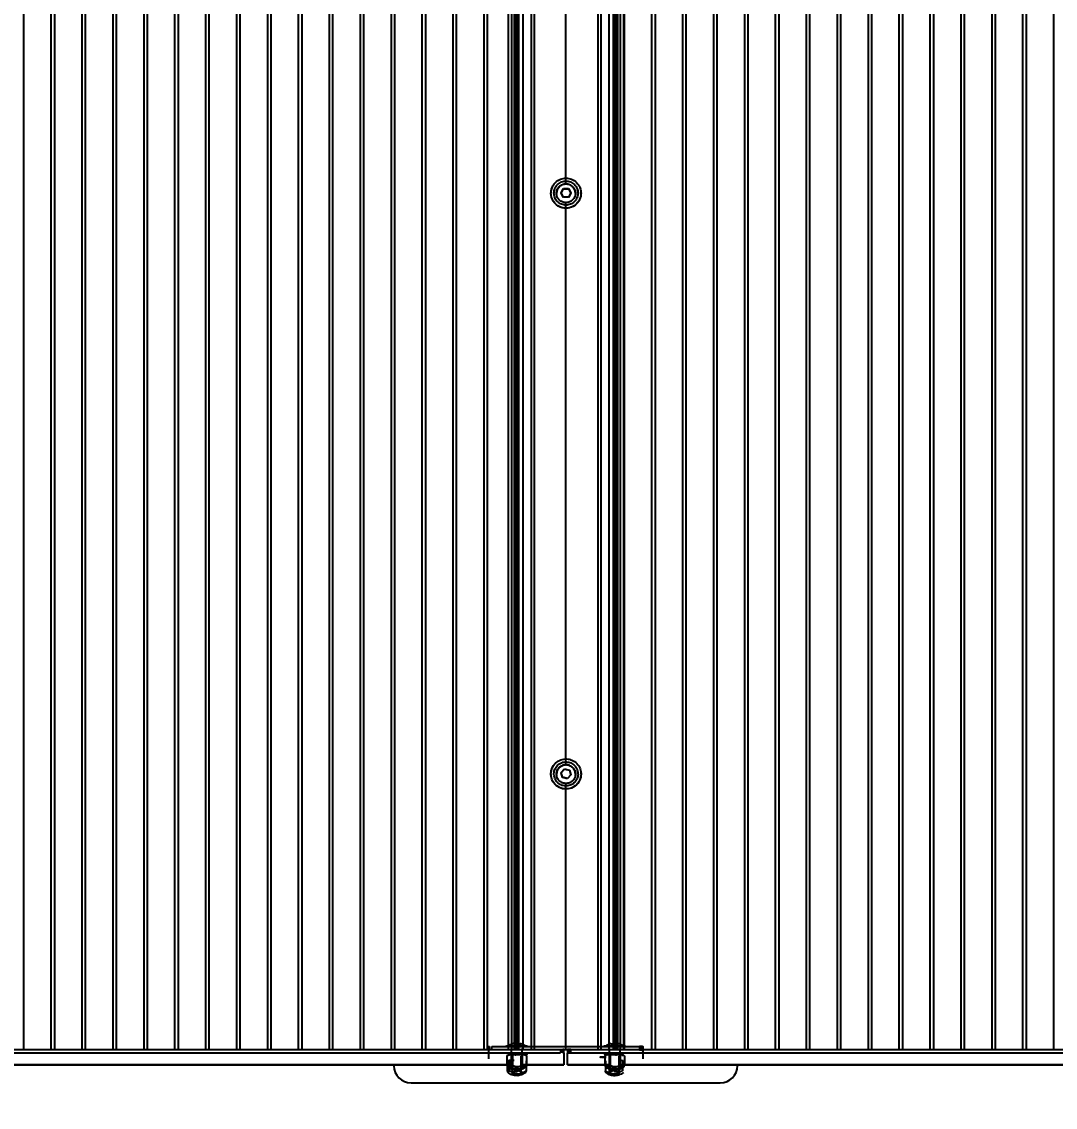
# Model space of a CAD drawing. Header units: millimetres. Extents: x 4625 to 14334, y 16216 to 31562.
# Drawn here: x 10696 to 11297, y 26854 to 27486 of the extents above; entities that cross this region are included whole.
import ezdxf

# ---------------------------------------------------------------- set-up
doc = ezdxf.new("R2010")
doc.units = ezdxf.units.MM
doc.header["$LTSCALE"] = 3
doc.layers.add('Default', color=7, linetype='Continuous')
doc.styles.get("Standard").update_dxf_attribs({"font": 'arial.ttf'})
doc.dimstyles.new('MATEUSZ', dxfattribs={"dimtxt": 35, "dimasz": 16, "dimexe": 0.18, "dimexo": 0.0625, "dimgap": 0.09, "dimtad": 0, "dimdec": 0, "dimdsep": 46, "dimtxsty": 'Standard', "dimblk": 'DOT', "dimcen": 0.09, "dimse1": 1, "dimse2": 1, "dimadec": 0, "dimazin": 0, "dimtfac": 1, "dimtdec": 0, "dimtofl": 0, "dimtmove": 0, "dimatfit": 3, "dimfxl": 1, "dimtolj": 1, "dimtzin": 0, "dimlwd": 9, "dimlwe": 9, "dimarcsym": 0})

# ---------------------------------------------------------------- blocks, each defined once
blk = doc.blocks.new('_Dot')
at = {"color": 0, "linetype": 'ByBlock', "lineweight": -2}
blk.add_line((-0.5, 0), (-1, 0), dxfattribs=at)
at = {"color": 0, "linetype": 'ByBlock', "const_width": 0.5}
blk.add_lwpolyline([(-0.25, 0, 1), (0.25, 0, 1)], format="xyb", close=True, dxfattribs=at)
blk = doc.blocks.new('*D31')
at = {"color": 0, "lineweight": 9, "transparency": 16777216}
for p, q in [((5803.89, 26303.39), (9576.19, 26303.39)), ((13713.73, 26303.39), (9941.43, 26303.39))]:
    blk.add_line(p, q, dxfattribs=at)
at = {"layer": 'Defpoints', "color": 0, "transparency": 16777216}
for p in [(5787.89, 28729.99), (13729.73, 28729.99), (13729.73, 26303.39)]:
    blk.add_point(p, dxfattribs=at)
at = {"color": 0, "lineweight": 9, "transparency": 16777216, "xscale": 16, "yscale": 16, "zscale": 16, "rotation": 180}
blk.add_blockref('_Dot', (5787.89, 26303.39), dxfattribs=at)
at = {"color": 0, "lineweight": 9, "transparency": 16777216, "xscale": 16, "yscale": 16, "zscale": 16}
blk.add_blockref('_Dot', (13729.73, 26303.39), dxfattribs=at)
at = {"color": 0, "transparency": 16777216, "insert": (9758.81, 26303.39), "char_height": 123, "attachment_point": 5}
blk.add_mtext('\\A1;7942', dxfattribs=at)

msp = doc.modelspace()

# ---------------------------------------------------------------- linework, layer by layer
at = {"layer": 'Default'}
for p, q in [((10696.64, 28706.81), (10696.64, 26887.25)), ((10712.64, 28706.81), (10712.64, 26887.25)), ((10714.64, 28706.81), (10714.64, 26887.25)), ((10730.64, 28706.81), (10730.64, 26887.25)), ((10732.64, 28706.81), (10732.64, 26887.25)), ((10748.64, 28706.81), (10748.64, 26887.25)), ((10750.64, 28706.81), (10750.64, 26887.25)), ((10766.64, 28706.81), (10766.64, 26887.25)), ((10768.64, 28706.81), (10768.64, 26887.25)), ((10784.64, 28706.81), (10784.64, 26887.25)), ((10786.64, 28706.81), (10786.64, 26887.25)), ((10802.64, 28706.81), (10802.64, 26887.25)), ((10804.64, 28706.81), (10804.64, 26887.25)), ((10820.64, 28706.81), (10820.64, 26887.25)), ((10822.64, 28706.81), (10822.64, 26887.25)), ((10838.64, 28706.81), (10838.64, 26887.25)), ((10840.64, 28706.81), (10840.64, 26887.25)), ((10856.64, 28706.81), (10856.64, 26887.25)), ((10858.64, 28706.81), (10858.64, 26887.25)), ((10874.64, 28706.81), (10874.64, 26887.25)), ((10876.64, 28706.81), (10876.64, 26887.25)), ((10892.64, 28706.81), (10892.64, 26887.25)), ((10894.64, 28706.81), (10894.64, 26887.25)), ((10910.64, 28706.81), (10910.64, 26887.25)), ((10912.64, 28706.81), (10912.64, 26887.25)), ((10928.64, 28706.81), (10928.64, 26887.25)), ((10930.64, 28706.81), (10930.64, 26887.25)), ((10946.64, 28706.81), (10946.64, 26887.25)), ((10948.64, 28706.81), (10948.64, 26887.25)), ((10964.64, 28706.81), (10964.64, 26887.25)), ((10966.64, 28706.81), (10966.64, 26887.25)), ((10978.97, 26887.39), (10978.97, 28706.95)), ((10980.97, 26887.84), (10980.97, 28707.4)), ((10982.47, 28707.83), (10982.47, 26888.27)), ((10982.59, 26887.98), (10982.59, 28707.54)), ((10983.28, 28707.9), (10983.28, 26888.34)), ((10984.22, 28707.74), (10984.22, 26888.19)), ((10984.22, 28707.54), (10984.22, 26887.98)), ((10984.72, 28707.51), (10984.72, 26887.95)), ((10984.97, 26887.98), (10984.97, 28707.54)), ((10987.47, 26888.09), (10987.47, 28707.64)), ((10992.22, 28707.82), (10992.22, 26888.27)), ((10993.97, 28707.82), (10993.97, 26888.26)), ((11030.97, 28707.82), (11030.97, 26888.26)), ((11032.72, 28707.82), (11032.72, 26888.27)), ((11037.47, 28707.64), (11037.47, 26888.09)), ((11039.97, 28707.54), (11039.97, 26887.98)), ((11040.72, 28707.74), (11040.72, 26888.19)), ((11040.72, 28707.54), (11040.72, 26887.98)), ((11041.67, 28707.9), (11041.67, 26888.34)), ((11042.36, 28707.54), (11042.36, 26887.98)), ((11042.47, 28707.83), (11042.47, 26888.27)), ((11043.97, 28707.4), (11043.97, 26887.84)), ((11045.97, 28706.95), (11045.97, 26887.39)), ((11046.31, 28706.81), (11046.31, 26887.25)), ((11062.31, 28706.81), (11062.31, 26887.25)), ((11064.31, 28706.81), (11064.31, 26887.25)), ((11080.31, 28706.81), (11080.31, 26887.25)), ((11082.31, 28706.81), (11082.31, 26887.25)), ((11098.31, 28706.81), (11098.31, 26887.25)), ((11100.31, 28706.81), (11100.31, 26887.25)), ((11116.31, 28706.81), (11116.31, 26887.25)), ((11118.31, 28706.81), (11118.31, 26887.25)), ((11134.31, 28706.81), (11134.31, 26887.25)), ((11136.31, 28706.81), (11136.31, 26887.25)), ((11152.31, 28706.81), (11152.31, 26887.25)), ((11154.31, 28706.81), (11154.31, 26887.25)), ((11170.31, 28706.81), (11170.31, 26887.25)), ((11172.31, 28706.81), (11172.31, 26887.25)), ((11188.31, 28706.81), (11188.31, 26887.25)), ((11190.31, 28706.81), (11190.31, 26887.25)), ((11206.31, 28706.81), (11206.31, 26887.25)), ((11208.31, 28706.81), (11208.31, 26887.25)), ((11224.31, 28706.81), (11224.31, 26887.25)), ((11226.31, 28706.81), (11226.31, 26887.25)), ((11242.31, 28706.81), (11242.31, 26887.25)), ((11244.31, 28706.81), (11244.31, 26887.25)), ((11260.31, 28706.81), (11260.31, 26887.25)), ((11262.31, 28706.81), (11262.31, 26887.25)), ((11278.31, 28706.81), (11278.31, 26887.25)), ((11280.31, 28706.81), (11280.31, 26887.25)), ((11296.31, 28706.81), (11296.31, 26887.25)), ((11012.47, 27391.56), (11012.47, 27718.51)), ((11009.59, 27386.16), (11011.03, 27388.65)), ((11011.03, 27388.65), (11013.92, 27388.65)), ((11013.92, 27388.65), (11015.36, 27386.16)), ((11011.03, 27383.67), (11009.59, 27386.16)), ((11012.47, 27053.64), (11012.47, 27380.59)), ((11015.36, 27386.16), (11013.92, 27383.67)), ((11009.66, 27048.88), (11011.62, 27050.99)), ((11010.51, 27046.13), (11009.66, 27048.88)), ((11013.32, 27045.48), (11010.51, 27046.13)), ((11011.62, 27050.99), (11011.62, 27051.17)), ((11011.62, 27050.99), (11014.44, 27050.35)), ((11014.44, 27050.35), (11015.29, 27047.59)), ((11015.29, 27047.59), (11015.29, 27047.77)), ((11012.47, 26888.54), (11012.47, 27042.66)), ((8508.31, 26887.98), (11009.31, 26887.98)), ((10967.31, 26889.49), (10967.31, 26887.49)), ((10967.89, 26887.59), (10967.89, 26889.59)), ((10969.31, 26889.63), (11055.31, 26889.63)), ((10969.31, 26887.63), (10969.31, 26889.63)), ((10980.81, 26876.61), (10980.81, 26888.58)), ((10986.81, 26888.58), (10986.81, 26876.61)), ((11009.31, 26887.98), (11009.31, 26885.99)), ((11010.72, 26885.95), (11010.72, 26887.94)), ((11011.31, 26885.85), (11011.31, 26887.84)), ((11013.31, 26887.84), (11013.31, 26885.85)), ((11013.89, 26887.94), (11013.89, 26885.95)), ((11015.31, 26885.99), (11015.31, 26887.98)), ((11015.31, 26887.98), (13561.81, 26887.98)), ((11037.81, 26876.61), (11037.81, 26888.58)), ((11039.65, 26889.44), (11039.65, 26891.12)), ((11043.81, 26888.58), (11043.81, 26876.61)), ((11055.31, 26889.63), (11055.31, 26887.63)), ((11056.72, 26887.59), (11056.72, 26889.59)), ((11057.31, 26887.49), (11057.31, 26889.49)), ((8508.31, 26885.99), (11009.31, 26885.99)), ((10967.31, 26887.49), (10967.31, 26882.54)), ((11055.31, 26887.63), (10969.31, 26887.63)), ((10978.05, 26884.34), (10978.05, 26878.44)), ((10979.48, 26881.44), (10979.48, 26875.54)), ((10981.28, 26884.67), (10981.28, 26878.77)), ((10981.35, 26877.41), (10981.35, 26884.05)), ((10986.27, 26884.05), (10986.27, 26877.41)), ((10987.04, 26884.65), (10987.04, 26878.74)), ((10989.57, 26884.28), (10989.57, 26878.38)), ((11011.31, 26885.85), (11011.31, 26878.91)), ((11013.31, 26878.91), (11013.31, 26885.85)), ((11015.31, 26885.99), (13561.81, 26885.99)), ((11035.05, 26884.34), (11035.05, 26878.44)), ((11037.81, 26873.47), (11037.81, 26885.44)), ((11038.28, 26884.67), (11038.28, 26878.77)), ((11038.35, 26877.41), (11038.35, 26884.05)), ((11043.8, 26884.58), (11043.26, 26884.04)), ((11043.27, 26884.05), (11043.27, 26877.41)), ((11044.04, 26884.65), (11044.04, 26878.74)), ((11045.29, 26881.43), (11045.29, 26875.52)), ((11046.57, 26884.28), (11046.57, 26878.38)), ((11057.31, 26882.54), (11057.31, 26887.49)), ((10981.28, 26878.9), (8537.07, 26878.9)), ((8537.33, 26878.91), (10981.04, 26878.91)), ((10978.33, 26881.04), (10978.33, 26875.14)), ((10981.35, 26874.27), (10981.35, 26880.91)), ((10986.27, 26880.91), (10986.27, 26874.27)), ((11011.31, 26878.9), (10987, 26878.9)), ((10987.33, 26878.91), (11011.31, 26878.91)), ((10989.28, 26881.3), (10989.28, 26875.4)), ((11013.31, 26878.91), (11038.03, 26878.91)), ((11038.06, 26878.9), (11013.31, 26878.9)), ((11035.42, 26881.32), (11035.42, 26875.41)), ((11038.35, 26874.27), (11038.35, 26880.91)), ((11043.27, 26880.91), (11043.27, 26874.27)), ((13530.24, 26878.9), (11044.06, 26878.9)), ((11044.33, 26878.91), (13530.21, 26878.91)), ((10922.31, 26868.49), (11102.31, 26868.49))]:
    msp.add_line(p, q, dxfattribs=at)
for points in [[(11012.47, 27377.43, 0), (11011.69, 27377.47, 0), (11010.88, 27377.58, 0), (11010.07, 27377.77, 0), (11009.25, 27378.04, 0), (11008.46, 27378.41, 0), (11007.69, 27378.85, 0), (11006.96, 27379.38, 0), (11006.29, 27379.99, 0), (11005.68, 27380.66, 0), (11005.15, 27381.38, 0), (11004.7, 27382.15, 0), (11004.34, 27382.95, 0), (11004.06, 27383.76, 0), (11003.87, 27384.57, 0), (11003.76, 27385.38, 0), (11003.72, 27386.16, 0), (11003.76, 27386.94, 0), (11003.87, 27387.75, 0), (11004.06, 27388.56, 0), (11004.34, 27389.37, 0), (11004.7, 27390.17, 0), (11005.15, 27390.94, 0), (11005.68, 27391.66, 0), (11006.29, 27392.33, 0), (11006.96, 27392.94, 0), (11007.69, 27393.47, 0), (11008.46, 27393.91, 0), (11009.25, 27394.28, 0), (11010.07, 27394.55, 0), (11010.88, 27394.74, 0), (11011.69, 27394.85, 0), (11012.47, 27394.89, 0), (11013.26, 27394.85, 0), (11014.07, 27394.74, 0), (11014.88, 27394.55, 0), (11015.69, 27394.28, 0), (11016.49, 27393.91, 0), (11017.26, 27393.47, 0), (11017.99, 27392.94, 0), (11018.66, 27392.33, 0), (11019.27, 27391.66, 0), (11019.8, 27390.94, 0), (11020.25, 27390.17, 0), (11020.61, 27389.37, 0), (11020.89, 27388.56, 0), (11021.08, 27387.75, 0), (11021.19, 27386.94, 0), (11021.22, 27386.16, 0), (11021.19, 27385.38, 0), (11021.08, 27384.57, 0), (11020.89, 27383.76, 0), (11020.61, 27382.95, 0), (11020.25, 27382.15, 0), (11019.8, 27381.38, 0), (11019.27, 27380.66, 0), (11018.66, 27379.99, 0), (11017.99, 27379.38, 0), (11017.26, 27378.85, 0), (11016.49, 27378.41, 0), (11015.69, 27378.04, 0), (11014.88, 27377.77, 0), (11014.07, 27377.58, 0), (11013.26, 27377.47, 0)], [(11012.47, 27379.18, 0), (11011.84, 27379.21, 0), (11011.2, 27379.29, 0), (11010.55, 27379.45, 0), (11009.9, 27379.67, 0), (11009.26, 27379.96, 0), (11008.64, 27380.32, 0), (11008.06, 27380.74, 0), (11007.52, 27381.22, 0), (11007.04, 27381.76, 0), (11006.61, 27382.34, 0), (11006.26, 27382.95, 0), (11005.97, 27383.59, 0), (11005.74, 27384.24, 0), (11005.59, 27384.89, 0), (11005.5, 27385.53, 0), (11005.47, 27386.16, 0), (11005.5, 27386.79, 0), (11005.59, 27387.43, 0), (11005.74, 27388.08, 0), (11005.97, 27388.73, 0), (11006.26, 27389.37, 0), (11006.61, 27389.98, 0), (11007.04, 27390.56, 0), (11007.52, 27391.1, 0), (11008.06, 27391.58, 0), (11008.64, 27392, 0), (11009.26, 27392.36, 0), (11009.9, 27392.65, 0), (11010.55, 27392.87, 0), (11011.2, 27393.03, 0), (11011.84, 27393.11, 0), (11012.47, 27393.14, 0), (11013.1, 27393.11, 0), (11013.75, 27393.03, 0), (11014.4, 27392.87, 0), (11015.05, 27392.65, 0), (11015.69, 27392.36, 0), (11016.3, 27392, 0), (11016.89, 27391.58, 0), (11017.42, 27391.1, 0), (11017.91, 27390.56, 0), (11018.33, 27389.98, 0), (11018.69, 27389.37, 0), (11018.98, 27388.73, 0), (11019.2, 27388.08, 0), (11019.36, 27387.43, 0), (11019.45, 27386.79, 0), (11019.47, 27386.16, 0), (11019.45, 27385.53, 0), (11019.36, 27384.89, 0), (11019.2, 27384.24, 0), (11018.98, 27383.59, 0), (11018.69, 27382.95, 0), (11018.33, 27382.34, 0), (11017.91, 27381.76, 0), (11017.42, 27381.22, 0), (11016.89, 27380.74, 0), (11016.3, 27380.32, 0), (11015.69, 27379.96, 0), (11015.05, 27379.67, 0), (11014.4, 27379.45, 0), (11013.75, 27379.29, 0), (11013.1, 27379.21, 0)], [(11014.43, 27056.74, 0), (11015.18, 27056.53, 0), (11015.95, 27056.25, 0), (11016.7, 27055.88, 0), (11017.43, 27055.43, 0), (11018.13, 27054.9, 0), (11018.77, 27054.29, 0), (11019.37, 27053.61, 0), (11019.89, 27052.88, 0), (11020.33, 27052.09, 0), (11020.68, 27051.26, 0), (11020.95, 27050.41, 0), (11021.12, 27049.56, 0), (11021.21, 27048.7, 0), (11021.22, 27047.87, 0), (11021.14, 27047.06, 0), (11021, 27046.29, 0), (11020.79, 27045.53, 0), (11020.51, 27044.77, 0), (11020.14, 27044.02, 0), (11019.69, 27043.29, 0), (11019.15, 27042.6, 0), (11018.55, 27041.95, 0), (11017.87, 27041.36, 0), (11017.13, 27040.84, 0), (11016.33, 27040.4, 0), (11015.51, 27040.05, 0), (11014.66, 27039.78, 0), (11013.8, 27039.61, 0), (11012.94, 27039.52, 0), (11012.11, 27039.51, 0), (11011.3, 27039.59, 0), (11010.52, 27039.73, 0), (11009.76, 27039.94, 0), (11009, 27040.22, 0), (11008.25, 27040.59, 0), (11007.52, 27041.04, 0), (11006.82, 27041.57, 0), (11006.17, 27042.18, 0), (11005.58, 27042.86, 0), (11005.06, 27043.6, 0), (11004.62, 27044.38, 0), (11004.27, 27045.21, 0), (11004, 27046.06, 0), (11003.82, 27046.91, 0), (11003.74, 27047.77, 0), (11003.73, 27048.6, 0), (11003.8, 27049.41, 0), (11003.94, 27050.18, 0), (11004.15, 27050.94, 0), (11004.44, 27051.7, 0), (11004.81, 27052.45, 0), (11005.26, 27053.18, 0), (11005.79, 27053.87, 0), (11006.4, 27054.52, 0), (11007.08, 27055.11, 0), (11007.82, 27055.63, 0), (11008.61, 27056.07, 0), (11009.44, 27056.42, 0), (11010.29, 27056.69, 0), (11011.15, 27056.86, 0), (11012, 27056.95, 0), (11012.84, 27056.96, 0), (11013.65, 27056.88, 0)], [(11014.04, 27055.04, 0), (11014.64, 27054.87, 0), (11015.25, 27054.65, 0), (11015.85, 27054.35, 0), (11016.44, 27053.99, 0), (11016.99, 27053.57, 0), (11017.51, 27053.08, 0), (11017.99, 27052.54, 0), (11018.4, 27051.95, 0), (11018.76, 27051.32, 0), (11019.04, 27050.66, 0), (11019.25, 27049.98, 0), (11019.39, 27049.29, 0), (11019.46, 27048.61, 0), (11019.47, 27047.94, 0), (11019.41, 27047.3, 0), (11019.3, 27046.68, 0), (11019.13, 27046.07, 0), (11018.9, 27045.47, 0), (11018.6, 27044.86, 0), (11018.24, 27044.28, 0), (11017.82, 27043.73, 0), (11017.33, 27043.21, 0), (11016.79, 27042.74, 0), (11016.19, 27042.32, 0), (11015.56, 27041.97, 0), (11014.9, 27041.69, 0), (11014.22, 27041.47, 0), (11013.53, 27041.33, 0), (11012.85, 27041.26, 0), (11012.18, 27041.26, 0), (11011.53, 27041.32, 0), (11010.91, 27041.43, 0), (11010.31, 27041.6, 0), (11009.7, 27041.83, 0), (11009.1, 27042.12, 0), (11008.51, 27042.48, 0), (11007.95, 27042.9, 0), (11007.43, 27043.39, 0), (11006.96, 27043.93, 0), (11006.54, 27044.52, 0), (11006.19, 27045.15, 0), (11005.91, 27045.81, 0), (11005.7, 27046.49, 0), (11005.55, 27047.18, 0), (11005.48, 27047.86, 0), (11005.48, 27048.53, 0), (11005.54, 27049.17, 0), (11005.65, 27049.79, 0), (11005.82, 27050.4, 0), (11006.05, 27051.01, 0), (11006.34, 27051.61, 0), (11006.7, 27052.19, 0), (11007.13, 27052.75, 0), (11007.62, 27053.26, 0), (11008.16, 27053.73, 0), (11008.75, 27054.15, 0), (11009.39, 27054.5, 0), (11010.05, 27054.78, 0), (11010.73, 27055, 0), (11011.41, 27055.14, 0), (11012.1, 27055.21, 0), (11012.77, 27055.21, 0), (11013.42, 27055.15, 0)], [(10983.81, 26876.82, 0), (10981.69, 26876.76, 0), (10981.02, 26876.69, 0), (10980.92, 26876.67, 0), (10980.86, 26876.65, 0), (10980.84, 26876.64, 0), (10980.83, 26876.64, 0), (10980.82, 26876.63, 0), (10980.81, 26876.63, 0), (10980.81, 26876.62, 0), (10980.81, 26876.62, 0), (10980.81, 26876.62, 0), (10980.81, 26876.62, 0), (10980.81, 26876.61, 0), (10980.81, 26876.61, 0), (10980.81, 26876.61, 0), (10980.81, 26876.61, 0), (10980.81, 26876.61, 0), (10980.81, 26876.6, 0), (10980.81, 26876.6, 0), (10980.81, 26876.6, 0), (10980.82, 26876.59, 0), (10980.83, 26876.59, 0), (10980.85, 26876.58, 0), (10980.87, 26876.57, 0), (10980.94, 26876.55, 0), (10981.18, 26876.51, 0), (10983.05, 26876.41, 0), (10985.25, 26876.43, 0), (10986.18, 26876.48, 0), (10986.71, 26876.56, 0), (10986.77, 26876.58, 0), (10986.79, 26876.59, 0), (10986.8, 26876.59, 0), (10986.8, 26876.6, 0), (10986.8, 26876.6, 0), (10986.8, 26876.6, 0), (10986.81, 26876.61, 0), (10986.81, 26876.61, 0), (10986.81, 26876.61, 0), (10986.81, 26876.61, 0), (10986.81, 26876.61, 0), (10986.81, 26876.62, 0), (10986.81, 26876.62, 0), (10986.8, 26876.62, 0), (10986.8, 26876.62, 0), (10986.8, 26876.63, 0), (10986.8, 26876.63, 0), (10986.79, 26876.64, 0), (10986.77, 26876.65, 0), (10986.74, 26876.66, 0), (10986.67, 26876.67, 0), (10986.44, 26876.71, 0)], [(11040.81, 26876.82, 0), (11038.69, 26876.76, 0), (11038.02, 26876.69, 0), (11037.92, 26876.67, 0), (11037.86, 26876.65, 0), (11037.84, 26876.64, 0), (11037.83, 26876.64, 0), (11037.82, 26876.63, 0), (11037.81, 26876.63, 0), (11037.81, 26876.62, 0), (11037.81, 26876.62, 0), (11037.81, 26876.62, 0), (11037.81, 26876.62, 0), (11037.81, 26876.61, 0), (11037.81, 26876.61, 0), (11037.81, 26876.61, 0), (11037.81, 26876.61, 0), (11037.81, 26876.61, 0), (11037.81, 26876.6, 0), (11037.81, 26876.6, 0), (11037.81, 26876.6, 0), (11037.82, 26876.59, 0), (11037.83, 26876.59, 0), (11037.85, 26876.58, 0), (11037.87, 26876.57, 0), (11037.94, 26876.55, 0), (11038.18, 26876.51, 0), (11040.05, 26876.41, 0), (11042.25, 26876.43, 0), (11043.18, 26876.48, 0), (11043.71, 26876.56, 0), (11043.77, 26876.58, 0), (11043.79, 26876.59, 0), (11043.8, 26876.59, 0), (11043.8, 26876.6, 0), (11043.8, 26876.6, 0), (11043.8, 26876.6, 0), (11043.81, 26876.61, 0), (11043.81, 26876.61, 0), (11043.81, 26876.61, 0), (11043.81, 26876.61, 0), (11043.81, 26876.61, 0), (11043.81, 26876.62, 0), (11043.81, 26876.62, 0), (11043.8, 26876.62, 0), (11043.8, 26876.62, 0), (11043.8, 26876.63, 0), (11043.8, 26876.63, 0), (11043.79, 26876.64, 0), (11043.77, 26876.65, 0), (11043.74, 26876.66, 0), (11043.67, 26876.67, 0), (11043.44, 26876.71, 0)], [(10983.81, 26873.68, 0), (10981.69, 26873.62, 0), (10981.02, 26873.55, 0), (10980.92, 26873.53, 0), (10980.86, 26873.51, 0), (10980.84, 26873.5, 0), (10980.83, 26873.5, 0), (10980.82, 26873.49, 0), (10980.81, 26873.49, 0), (10980.81, 26873.48, 0), (10980.81, 26873.48, 0), (10980.81, 26873.48, 0), (10980.81, 26873.48, 0), (10980.81, 26873.48, 0), (10980.81, 26873.47, 0), (10980.81, 26873.47, 0), (10980.81, 26873.47, 0), (10980.81, 26873.47, 0), (10980.81, 26873.46, 0), (10980.81, 26873.46, 0), (10980.81, 26873.46, 0), (10980.82, 26873.45, 0), (10980.83, 26873.45, 0), (10980.85, 26873.44, 0), (10980.87, 26873.43, 0), (10980.94, 26873.41, 0), (10981.18, 26873.37, 0), (10983.05, 26873.27, 0), (10985.25, 26873.29, 0), (10986.18, 26873.35, 0), (10986.71, 26873.42, 0), (10986.77, 26873.44, 0), (10986.79, 26873.45, 0), (10986.8, 26873.45, 0), (10986.8, 26873.46, 0), (10986.8, 26873.46, 0), (10986.8, 26873.46, 0), (10986.81, 26873.47, 0), (10986.81, 26873.47, 0), (10986.81, 26873.47, 0), (10986.81, 26873.47, 0), (10986.81, 26873.48, 0), (10986.81, 26873.48, 0), (10986.81, 26873.48, 0), (10986.8, 26873.48, 0), (10986.8, 26873.48, 0), (10986.8, 26873.49, 0), (10986.8, 26873.49, 0), (10986.79, 26873.5, 0), (10986.77, 26873.51, 0), (10986.74, 26873.52, 0), (10986.67, 26873.54, 0), (10986.44, 26873.57, 0)], [(11040.81, 26873.68, 0), (11038.69, 26873.62, 0), (11038.02, 26873.55, 0), (11037.92, 26873.53, 0), (11037.86, 26873.51, 0), (11037.84, 26873.5, 0), (11037.83, 26873.5, 0), (11037.82, 26873.49, 0), (11037.81, 26873.49, 0), (11037.81, 26873.48, 0), (11037.81, 26873.48, 0), (11037.81, 26873.48, 0), (11037.81, 26873.48, 0), (11037.81, 26873.48, 0), (11037.81, 26873.47, 0), (11037.81, 26873.47, 0), (11037.81, 26873.47, 0), (11037.81, 26873.47, 0), (11037.81, 26873.46, 0), (11037.81, 26873.46, 0), (11037.81, 26873.46, 0), (11037.82, 26873.45, 0), (11037.83, 26873.45, 0), (11037.85, 26873.44, 0), (11037.87, 26873.43, 0), (11037.94, 26873.41, 0), (11038.18, 26873.37, 0), (11040.05, 26873.27, 0), (11042.25, 26873.29, 0), (11043.18, 26873.35, 0), (11043.71, 26873.42, 0), (11043.77, 26873.44, 0), (11043.79, 26873.45, 0), (11043.8, 26873.45, 0), (11043.8, 26873.46, 0), (11043.8, 26873.46, 0), (11043.8, 26873.46, 0), (11043.81, 26873.47, 0), (11043.81, 26873.47, 0), (11043.81, 26873.47, 0), (11043.81, 26873.47, 0), (11043.81, 26873.48, 0), (11043.81, 26873.48, 0), (11043.81, 26873.48, 0), (11043.8, 26873.48, 0), (11043.8, 26873.48, 0), (11043.8, 26873.49, 0), (11043.8, 26873.49, 0), (11043.79, 26873.5, 0), (11043.77, 26873.51, 0), (11043.74, 26873.52, 0), (11043.67, 26873.54, 0), (11043.44, 26873.57, 0)]]:
    msp.add_polyline3d(points, close=True, dxfattribs=at)
for points in [[(11012.47, 27377.35, 0), (11011.34, 27377.42, 0), (11010.18, 27377.65, 0), (11009.02, 27378.06, 0), (11007.9, 27378.64, 0), (11006.86, 27379.38, 0), (11005.93, 27380.28, 0), (11005.15, 27381.3, 0), (11004.53, 27382.41, 0), (11004.09, 27383.56, 0), (11003.83, 27384.72, 0), (11003.73, 27385.86, 0), (11003.77, 27386.98, 0), (11003.97, 27388.13, 0), (11004.34, 27389.3, 0), (11004.89, 27390.42, 0), (11005.61, 27391.48, 0)], [(11006.97, 27386.07, 0), (11007, 27386.59, 0), (11007.08, 27387.12, 0), (11007.21, 27387.65, 0), (11007.39, 27388.17, 0), (11007.63, 27388.67, 0), (11007.91, 27389.13, 0), (11008.23, 27389.56, 0), (11008.58, 27389.95, 0), (11008.97, 27390.31, 0), (11009.41, 27390.63, 0), (11009.87, 27390.91, 0), (11010.37, 27391.14, 0), (11010.89, 27391.33, 0), (11011.42, 27391.46, 0), (11011.95, 27391.54, 0), (11012.47, 27391.56, 0)], [(11017.97, 27385.93, 0), (11017.95, 27386.45, 0), (11017.87, 27386.98, 0), (11017.74, 27387.51, 0), (11017.56, 27388.03, 0), (11017.32, 27388.53, 0), (11017.04, 27388.99, 0), (11016.72, 27389.42, 0), (11016.36, 27389.81, 0), (11015.97, 27390.17, 0), (11015.54, 27390.49, 0), (11015.07, 27390.77, 0), (11014.58, 27391, 0), (11014.06, 27391.19, 0), (11013.53, 27391.32, 0), (11013, 27391.4, 0), (11012.47, 27391.42, 0), (11011.95, 27391.4, 0), (11011.42, 27391.32, 0), (11010.89, 27391.19, 0), (11010.37, 27391, 0), (11009.87, 27390.77, 0), (11009.41, 27390.49, 0), (11008.97, 27390.17, 0), (11008.58, 27389.81, 0), (11008.23, 27389.42, 0), (11007.91, 27388.99, 0), (11007.63, 27388.53, 0), (11007.39, 27388.03, 0), (11007.21, 27387.51, 0), (11007.08, 27386.98, 0), (11007, 27386.45, 0), (11006.97, 27385.93, 0)], [(11009.59, 27386.34, 0), (11011.03, 27388.83, 0)], [(11011.03, 27388.83, 0), (11013.92, 27388.83, 0)], [(11012.47, 27391.56, 0), (11013, 27391.54, 0), (11013.53, 27391.46, 0), (11014.06, 27391.33, 0), (11014.58, 27391.14, 0), (11015.07, 27390.91, 0), (11015.54, 27390.63, 0), (11015.97, 27390.31, 0), (11016.36, 27389.95, 0), (11016.72, 27389.56, 0), (11017.04, 27389.13, 0), (11017.32, 27388.67, 0), (11017.56, 27388.17, 0), (11017.74, 27387.65, 0), (11017.87, 27387.12, 0), (11017.95, 27386.59, 0), (11017.97, 27386.07, 0)], [(11020.49, 27389.58, 0), (11020.87, 27388.55, 0), (11021.1, 27387.51, 0), (11021.21, 27386.5, 0), (11021.21, 27385.5, 0), (11021.08, 27384.48, 0), (11020.82, 27383.45, 0), (11020.42, 27382.42, 0), (11019.88, 27381.43, 0), (11019.21, 27380.51, 0), (11018.42, 27379.67, 0), (11017.53, 27378.95, 0), (11016.56, 27378.36, 0), (11015.55, 27377.9, 0), (11014.51, 27377.59, 0), (11013.48, 27377.41, 0), (11012.47, 27377.35, 0)], [(11013.92, 27388.83, 0), (11015.36, 27386.34, 0)], [(11012.47, 27380.59, 0), (11011.95, 27380.62, 0), (11011.42, 27380.69, 0), (11010.89, 27380.82, 0), (11010.37, 27381.01, 0), (11009.87, 27381.24, 0), (11009.41, 27381.52, 0), (11008.97, 27381.84, 0), (11008.58, 27382.19, 0), (11008.23, 27382.58, 0), (11007.91, 27383.01, 0), (11007.63, 27383.48, 0), (11007.39, 27383.97, 0), (11007.21, 27384.49, 0), (11007.08, 27385.01, 0), (11007, 27385.55, 0), (11006.97, 27386.07, 0)], [(11011.03, 27383.84, 0), (11009.59, 27386.34, 0)], [(11013.92, 27383.84, 0), (11011.03, 27383.84, 0)], [(11017.97, 27386.07, 0), (11017.95, 27385.55, 0), (11017.87, 27385.01, 0), (11017.74, 27384.49, 0), (11017.56, 27383.97, 0), (11017.32, 27383.48, 0), (11017.04, 27383.01, 0), (11016.72, 27382.58, 0), (11016.36, 27382.19, 0), (11015.97, 27381.84, 0), (11015.54, 27381.52, 0), (11015.07, 27381.24, 0), (11014.58, 27381.01, 0), (11014.06, 27380.82, 0), (11013.53, 27380.69, 0), (11013, 27380.62, 0), (11012.47, 27380.59, 0)], [(11015.36, 27386.34, 0), (11013.92, 27383.84, 0)], [(11021.12, 27049.49, 0), (11021.22, 27048.43, 0), (11021.19, 27047.39, 0), (11021.05, 27046.41, 0), (11020.8, 27045.46, 0), (11020.43, 27044.51, 0), (11019.93, 27043.58, 0), (11019.3, 27042.69, 0), (11018.55, 27041.87, 0), (11017.69, 27041.14, 0), (11016.74, 27040.53, 0), (11015.72, 27040.05, 0), (11014.66, 27039.7, 0), (11013.59, 27039.49, 0), (11012.52, 27039.42, 0), (11011.5, 27039.48, 0), (11010.52, 27039.64, 0), (11009.57, 27039.92, 0), (11008.62, 27040.31, 0), (11007.7, 27040.84, 0), (11006.82, 27041.49, 0), (11006.02, 27042.26, 0), (11005.31, 27043.14, 0), (11004.72, 27044.11, 0), (11004.26, 27045.13, 0), (11003.95, 27046.2, 0), (11003.77, 27047.27, 0), (11003.73, 27048.32, 0), (11003.81, 27049.34, 0), (11003.99, 27050.3, 0), (11004.29, 27051.25, 0), (11004.72, 27052.19, 0), (11005.27, 27053.11, 0)], [(11006.97, 27048.14, 0), (11007, 27048.67, 0), (11007.08, 27049.2, 0), (11007.21, 27049.73, 0), (11007.39, 27050.25, 0), (11007.63, 27050.74, 0), (11007.91, 27051.21, 0), (11008.23, 27051.64, 0), (11008.58, 27052.03, 0), (11008.97, 27052.38, 0), (11009.41, 27052.7, 0), (11009.87, 27052.98, 0), (11010.37, 27053.22, 0), (11010.89, 27053.4, 0), (11011.42, 27053.53, 0), (11011.95, 27053.61, 0), (11012.47, 27053.64, 0)], [(11017.97, 27048, 0), (11017.95, 27048.53, 0), (11017.87, 27049.06, 0), (11017.74, 27049.59, 0), (11017.56, 27050.11, 0), (11017.32, 27050.6, 0), (11017.04, 27051.07, 0), (11016.72, 27051.5, 0), (11016.36, 27051.89, 0), (11015.97, 27052.24, 0), (11015.54, 27052.56, 0), (11015.07, 27052.84, 0), (11014.58, 27053.08, 0), (11014.06, 27053.26, 0), (11013.53, 27053.39, 0), (11013, 27053.47, 0), (11012.47, 27053.5, 0), (11011.95, 27053.47, 0), (11011.42, 27053.39, 0), (11010.89, 27053.26, 0), (11010.37, 27053.08, 0), (11009.87, 27052.84, 0), (11009.41, 27052.56, 0), (11008.97, 27052.24, 0), (11008.58, 27051.89, 0), (11008.23, 27051.5, 0), (11007.91, 27051.07, 0), (11007.63, 27050.6, 0), (11007.39, 27050.11, 0), (11007.21, 27049.59, 0), (11007.08, 27049.06, 0), (11007, 27048.53, 0), (11006.97, 27048, 0)], [(11012.47, 27053.64, 0), (11013, 27053.61, 0), (11013.53, 27053.53, 0), (11014.06, 27053.4, 0), (11014.58, 27053.22, 0), (11015.07, 27052.98, 0), (11015.54, 27052.7, 0), (11015.97, 27052.38, 0), (11016.36, 27052.03, 0), (11016.72, 27051.64, 0), (11017.04, 27051.21, 0), (11017.32, 27050.74, 0), (11017.56, 27050.25, 0), (11017.74, 27049.73, 0), (11017.87, 27049.2, 0), (11017.95, 27048.67, 0), (11017.97, 27048.14, 0)], [(11012.47, 27042.66, 0), (11011.95, 27042.69, 0), (11011.42, 27042.77, 0), (11010.89, 27042.9, 0), (11010.37, 27043.08, 0), (11009.87, 27043.32, 0), (11009.41, 27043.6, 0), (11008.97, 27043.92, 0), (11008.58, 27044.27, 0), (11008.23, 27044.66, 0), (11007.91, 27045.09, 0), (11007.63, 27045.55, 0), (11007.39, 27046.05, 0), (11007.21, 27046.56, 0), (11007.08, 27047.09, 0), (11007, 27047.62, 0), (11006.97, 27048.14, 0)], [(11009.66, 27049.06, 0), (11011.62, 27051.17, 0)], [(11010.51, 27046.3, 0), (11009.66, 27049.06, 0)], [(11013.32, 27045.66, 0), (11010.51, 27046.3, 0)], [(11011.62, 27051.17, 0), (11014.44, 27050.52, 0)], [(11017.97, 27048.14, 0), (11017.95, 27047.62, 0), (11017.87, 27047.09, 0), (11017.74, 27046.56, 0), (11017.56, 27046.05, 0), (11017.32, 27045.55, 0), (11017.04, 27045.09, 0), (11016.72, 27044.66, 0), (11016.36, 27044.27, 0), (11015.97, 27043.92, 0), (11015.54, 27043.6, 0), (11015.07, 27043.32, 0), (11014.58, 27043.08, 0), (11014.06, 27042.9, 0), (11013.53, 27042.77, 0), (11013, 27042.69, 0), (11012.47, 27042.66, 0)], [(11015.29, 27047.77, 0), (11013.32, 27045.66, 0)], [(11014.44, 27050.52, 0), (11015.29, 27047.77, 0)], [(10967.89, 26889.59, 0), (10967.45, 26889.54, 0), (10967.38, 26889.53, 0), (10967.34, 26889.52, 0), (10967.33, 26889.51, 0), (10967.32, 26889.51, 0), (10967.32, 26889.5, 0), (10967.31, 26889.5, 0), (10967.31, 26889.5, 0), (10967.31, 26889.5, 0), (10967.31, 26889.49, 0), (10967.31, 26889.49, 0), (10967.31, 26889.49, 0), (10967.31, 26889.49, 0)], [(10983.81, 26890.03, 0), (10979.21, 26889.9, 0), (10977.76, 26889.75, 0), (10977.56, 26889.71, 0), (10977.42, 26889.66, 0), (10977.37, 26889.64, 0), (10977.35, 26889.63, 0), (10977.33, 26889.62, 0), (10977.32, 26889.61, 0), (10977.32, 26889.61, 0), (10977.31, 26889.6, 0), (10977.31, 26889.6, 0), (10977.31, 26889.59, 0), (10977.31, 26889.59, 0), (10977.31, 26889.58, 0)], [(10984.96, 26891.4, 0), (10983.81, 26891.48, 0), (10982.65, 26891.4, 0)], [(10990.31, 26889.58, 0), (10990.31, 26889.59, 0), (10990.31, 26889.59, 0), (10990.3, 26889.6, 0), (10990.3, 26889.6, 0), (10990.3, 26889.61, 0), (10990.29, 26889.61, 0), (10990.28, 26889.62, 0), (10990.27, 26889.63, 0), (10990.22, 26889.65, 0), (10990.17, 26889.67, 0), (10990.01, 26889.72, 0), (10989.5, 26889.8, 0), (10983.81, 26890.03, 0)], [(10984.96, 26891.12, 0), (10985.25, 26891.21, 0), (10985.54, 26891.27, 0), (10985.83, 26891.28, 0), (10986.12, 26891.26, 0)], [(11011.31, 26887.84, 0), (11011.31, 26887.85, 0), (11011.31, 26887.85, 0), (11011.31, 26887.85, 0), (11011.31, 26887.85, 0), (11011.3, 26887.85, 0), (11011.3, 26887.85, 0), (11011.3, 26887.86, 0), (11011.29, 26887.86, 0), (11011.28, 26887.87, 0), (11011.26, 26887.87, 0), (11011.22, 26887.89, 0), (11011.06, 26887.91, 0), (11010.72, 26887.94, 0)], [(11013.89, 26887.94, 0), (11013.45, 26887.89, 0), (11013.38, 26887.88, 0), (11013.34, 26887.87, 0), (11013.33, 26887.86, 0), (11013.32, 26887.86, 0), (11013.32, 26887.86, 0), (11013.31, 26887.85, 0), (11013.31, 26887.85, 0), (11013.31, 26887.85, 0), (11013.31, 26887.85, 0), (11013.31, 26887.85, 0), (11013.31, 26887.85, 0), (11013.31, 26887.84, 0)], [(11015.31, 26887.98, 0), (11013.89, 26887.94, 0)], [(11040.81, 26890.03, 0), (11036.21, 26889.9, 0), (11034.76, 26889.75, 0), (11034.56, 26889.71, 0), (11034.42, 26889.66, 0), (11034.37, 26889.64, 0), (11034.35, 26889.63, 0), (11034.33, 26889.62, 0), (11034.32, 26889.61, 0), (11034.32, 26889.61, 0), (11034.31, 26889.6, 0), (11034.31, 26889.6, 0), (11034.31, 26889.59, 0), (11034.31, 26889.59, 0), (11034.31, 26889.58, 0)], [(11038.5, 26891.26, 0), (11038.79, 26891.28, 0), (11039.08, 26891.27, 0), (11039.37, 26891.21, 0), (11039.65, 26891.12, 0)], [(11041.96, 26891.4, 0), (11040.81, 26891.48, 0), (11039.65, 26891.4, 0)], [(11047.31, 26889.58, 0), (11047.31, 26889.59, 0), (11047.31, 26889.59, 0), (11047.3, 26889.6, 0), (11047.3, 26889.6, 0), (11047.3, 26889.61, 0), (11047.29, 26889.61, 0), (11047.28, 26889.62, 0), (11047.27, 26889.63, 0), (11047.22, 26889.65, 0), (11047.17, 26889.67, 0), (11047.01, 26889.72, 0), (11046.5, 26889.8, 0), (11040.81, 26890.03, 0)], [(11043.12, 26891.26, 0), (11042.83, 26891.35, 0), (11042.54, 26891.41, 0), (11042.25, 26891.42, 0), (11041.96, 26891.4, 0)], [(11056.72, 26889.59, 0), (11055.31, 26889.63, 0)], [(11057.31, 26889.49, 0), (11057.31, 26889.49, 0), (11057.31, 26889.49, 0), (11057.31, 26889.49, 0), (11057.31, 26889.5, 0), (11057.3, 26889.5, 0), (11057.3, 26889.5, 0), (11057.3, 26889.5, 0), (11057.29, 26889.51, 0), (11057.28, 26889.51, 0), (11057.26, 26889.52, 0), (11057.22, 26889.53, 0), (11057.06, 26889.56, 0), (11056.72, 26889.59, 0)], [(10979.66, 26884.79, 0), (10978.88, 26884.64, 0), (10978.05, 26884.34, 0)], [(10978.82, 26884.62, 0), (10978.83, 26884.62, 0), (10978.84, 26884.63, 0), (10978.87, 26884.65, 0), (10978.93, 26884.67, 0), (10979.11, 26884.71, 0), (10979.66, 26884.79, 0)], [(10978.91, 26881.52, 0), (10979.07, 26881.57, 0), (10979.65, 26881.65, 0), (10982.22, 26881.78, 0)], [(10979.66, 26884.79, 0), (10984.16, 26884.94, 0)], [(10981.28, 26884.67, 0), (10980.44, 26884.8, 0), (10979.66, 26884.79, 0)], [(10984.16, 26884.94, 0), (10982.77, 26884.88, 0), (10981.28, 26884.67, 0)], [(10982.81, 26884.77, 0), (10982.81, 26884.77, 0), (10982.81, 26884.77, 0), (10982.81, 26884.78, 0), (10982.81, 26884.78, 0), (10982.81, 26884.78, 0), (10982.82, 26884.78, 0), (10982.82, 26884.79, 0), (10982.83, 26884.79, 0), (10982.85, 26884.81, 0), (10982.88, 26884.82, 0), (10982.97, 26884.84, 0), (10983.24, 26884.88, 0), (10985.43, 26885, 0), (10987.99, 26884.98, 0), (10989.35, 26884.89, 0), (10989.7, 26884.83, 0), (10989.75, 26884.81, 0), (10989.78, 26884.8, 0), (10989.79, 26884.79, 0), (10989.8, 26884.79, 0), (10989.8, 26884.78, 0), (10989.8, 26884.78, 0), (10989.81, 26884.77, 0), (10989.81, 26884.77, 0), (10989.81, 26884.77, 0), (10989.81, 26884.77, 0), (10989.81, 26884.77, 0)], [(10984.16, 26884.94, 0), (10988.3, 26884.75, 0)], [(10987.04, 26884.65, 0), (10985.54, 26884.86, 0), (10984.16, 26884.94, 0)], [(10988.3, 26884.75, 0), (10988, 26884.77, 0), (10987.69, 26884.76, 0), (10987.37, 26884.72, 0), (10987.04, 26884.65, 0)], [(10989.57, 26884.28, 0), (10988.91, 26884.59, 0), (10988.6, 26884.68, 0), (10988.3, 26884.75, 0)], [(11010.72, 26885.95, 0), (11011.17, 26885.9, 0), (11011.23, 26885.89, 0), (11011.27, 26885.87, 0), (11011.29, 26885.87, 0), (11011.29, 26885.86, 0), (11011.3, 26885.86, 0), (11011.3, 26885.86, 0), (11011.3, 26885.86, 0), (11011.31, 26885.85, 0), (11011.31, 26885.85, 0), (11011.31, 26885.85, 0), (11011.31, 26885.85, 0), (11011.31, 26885.85, 0)], [(11013.89, 26885.95, 0), (11015.31, 26885.99, 0)], [(11035.81, 26883.2, 0), (11033.33, 26883.28, 0), (11032.55, 26883.36, 0), (11032.44, 26883.38, 0), (11032.37, 26883.4, 0), (11032.34, 26883.42, 0), (11032.33, 26883.42, 0), (11032.32, 26883.43, 0), (11032.32, 26883.43, 0), (11032.31, 26883.44, 0), (11032.31, 26883.44, 0), (11032.31, 26883.44, 0), (11032.31, 26883.44, 0), (11032.31, 26883.45, 0), (11032.31, 26883.45, 0), (11032.31, 26883.45, 0), (11032.31, 26883.45, 0), (11032.31, 26883.46, 0), (11032.31, 26883.46, 0), (11032.31, 26883.46, 0), (11032.32, 26883.47, 0), (11032.32, 26883.47, 0), (11032.33, 26883.48, 0), (11032.35, 26883.49, 0), (11032.38, 26883.5, 0), (11032.47, 26883.52, 0), (11032.74, 26883.57, 0), (11035.81, 26883.69, 0)], [(11034.81, 26884.77, 0), (11034.81, 26884.77, 0), (11034.81, 26884.77, 0), (11034.81, 26884.78, 0), (11034.81, 26884.78, 0), (11034.81, 26884.78, 0), (11034.82, 26884.78, 0), (11034.82, 26884.79, 0), (11034.83, 26884.79, 0), (11034.85, 26884.81, 0), (11034.88, 26884.82, 0), (11034.97, 26884.84, 0), (11035.24, 26884.88, 0), (11037.43, 26885, 0), (11039.99, 26884.98, 0), (11041.35, 26884.89, 0), (11041.7, 26884.83, 0), (11041.75, 26884.81, 0), (11041.78, 26884.8, 0), (11041.79, 26884.79, 0), (11041.8, 26884.79, 0), (11041.8, 26884.78, 0), (11041.8, 26884.78, 0), (11041.81, 26884.77, 0), (11041.81, 26884.77, 0), (11041.81, 26884.77, 0), (11041.81, 26884.77, 0), (11041.81, 26884.77, 0)], [(11036.66, 26884.79, 0), (11035.88, 26884.64, 0), (11035.05, 26884.34, 0)], [(11036.66, 26884.79, 0), (11041.16, 26884.94, 0)], [(11038.28, 26884.67, 0), (11037.44, 26884.8, 0), (11036.66, 26884.79, 0)], [(11041.16, 26884.94, 0), (11039.77, 26884.88, 0), (11038.28, 26884.67, 0)], [(11041.16, 26884.94, 0), (11045.3, 26884.75, 0)], [(11044.04, 26884.65, 0), (11042.54, 26884.86, 0), (11041.16, 26884.94, 0)], [(11044.69, 26881.67, 0), (11045.38, 26881.59, 0), (11045.61, 26881.55, 0), (11045.69, 26881.53, 0), (11045.75, 26881.51, 0)], [(11045.3, 26884.75, 0), (11045.54, 26884.7, 0), (11045.71, 26884.66, 0), (11045.76, 26884.64, 0), (11045.78, 26884.63, 0), (11045.79, 26884.62, 0), (11045.8, 26884.62, 0), (11045.8, 26884.61, 0), (11045.8, 26884.61, 0), (11045.81, 26884.6, 0), (11045.81, 26884.6, 0), (11045.81, 26884.6, 0), (11045.81, 26884.59, 0), (11045.81, 26884.59, 0), (11045.81, 26884.59, 0), (11045.81, 26884.59, 0), (11045.81, 26884.58, 0), (11045.8, 26884.58, 0), (11045.8, 26884.58, 0), (11045.8, 26884.57, 0), (11045.79, 26884.57, 0), (11045.78, 26884.56, 0), (11045.77, 26884.55, 0), (11045.74, 26884.54, 0), (11045.68, 26884.51, 0), (11045.49, 26884.47, 0), (11044.95, 26884.4, 0)], [(11046.57, 26884.28, 0), (11045.91, 26884.59, 0), (11045.6, 26884.68, 0), (11045.3, 26884.75, 0)], [(11055.31, 26887.63, 0), (11056.72, 26887.59, 0)], [(10978.05, 26878.44, 0), (10978.42, 26878.16, 0), (10978.61, 26878.04, 0), (10978.81, 26877.96, 0), (10979.02, 26877.89, 0), (10979.23, 26877.85, 0), (10979.45, 26877.84, 0), (10979.66, 26877.85, 0), (10979.88, 26877.88, 0), (10980.09, 26877.94, 0), (10980.3, 26878.02, 0), (10980.51, 26878.13, 0), (10980.71, 26878.26, 0), (10980.91, 26878.41, 0), (10981.28, 26878.77, 0)], [(10978.33, 26875.14, 0), (10978.46, 26874.87, 0), (10978.53, 26874.76, 0), (10978.61, 26874.68, 0), (10978.64, 26874.64, 0), (10978.68, 26874.62, 0), (10978.72, 26874.59, 0), (10978.75, 26874.58, 0), (10978.79, 26874.57, 0), (10978.83, 26874.57, 0), (10978.87, 26874.57, 0), (10978.91, 26874.58, 0), (10978.95, 26874.6, 0), (10978.98, 26874.62, 0), (10979.02, 26874.65, 0), (10979.06, 26874.68, 0), (10979.14, 26874.77, 0), (10979.21, 26874.88, 0), (10979.35, 26875.17, 0), (10979.48, 26875.54, 0)], [(10989.25, 26878.05, 0), (10988.67, 26877.52, 0), (10988.03, 26877.05, 0), (10987.36, 26876.66, 0), (10986.66, 26876.34, 0), (10985.95, 26876.1, 0), (10985.24, 26875.93, 0), (10984.53, 26875.83, 0), (10983.84, 26875.8, 0), (10983.16, 26875.82, 0), (10982.46, 26875.91, 0), (10981.75, 26876.08, 0), (10981.04, 26876.31, 0), (10980.34, 26876.62, 0), (10979.67, 26877, 0), (10979.03, 26877.46, 0), (10978.43, 26877.98, 0)], [(10979.48, 26875.54, 0), (10980.11, 26875.23, 0), (10980.78, 26875.01, 0), (10981.49, 26874.88, 0), (10982.22, 26874.84, 0), (10982.95, 26874.91, 0), (10983.66, 26875.07, 0), (10984.33, 26875.33, 0), (10984.96, 26875.66, 0)], [(10981.28, 26878.77, 0), (10981.93, 26878.45, 0), (10982.64, 26878.2, 0), (10983.39, 26878.05, 0), (10984.16, 26878, 0), (10984.92, 26878.05, 0), (10985.67, 26878.19, 0), (10986.38, 26878.43, 0), (10987.04, 26878.74, 0)], [(10984.96, 26875.66, 0), (10985.45, 26875.31, 0), (10985.98, 26875.04, 0), (10986.54, 26874.86, 0), (10987.12, 26874.77, 0), (10987.41, 26874.77, 0), (10987.69, 26874.79, 0), (10988.26, 26874.9, 0), (10988.79, 26875.11, 0), (10989.28, 26875.4, 0)], [(10989.57, 26878.38, 0), (10989.2, 26878.02, 0), (10988.8, 26877.74, 0), (10988.59, 26877.63, 0), (10988.38, 26877.55, 0), (10988.17, 26877.49, 0), (10987.95, 26877.46, 0), (10987.74, 26877.45, 0), (10987.52, 26877.46, 0), (10987.31, 26877.5, 0), (10987.1, 26877.57, 0), (10986.9, 26877.65, 0), (10986.71, 26877.77, 0), (10986.52, 26877.9, 0), (10986.34, 26878.05, 0)], [(10987.04, 26878.74, 0), (10987.32, 26878.38, 0), (10987.48, 26878.23, 0), (10987.64, 26878.1, 0), (10987.8, 26877.99, 0), (10987.96, 26877.9, 0), (10988.13, 26877.84, 0), (10988.3, 26877.8, 0), (10988.47, 26877.79, 0), (10988.64, 26877.81, 0), (10988.8, 26877.84, 0), (10988.97, 26877.91, 0), (10989.12, 26877.99, 0), (10989.28, 26878.1, 0), (10989.43, 26878.23, 0), (10989.57, 26878.38, 0)], [(10989.28, 26875.4, 0), (10989.15, 26875.03, 0), (10989.01, 26874.74, 0), (10988.94, 26874.63, 0), (10988.86, 26874.55, 0), (10988.82, 26874.51, 0), (10988.78, 26874.48, 0), (10988.75, 26874.46, 0), (10988.71, 26874.44, 0), (10988.67, 26874.43, 0), (10988.63, 26874.43, 0), (10988.59, 26874.43, 0), (10988.55, 26874.44, 0), (10988.52, 26874.46, 0), (10988.48, 26874.48, 0), (10988.44, 26874.5, 0), (10988.41, 26874.54, 0), (10988.33, 26874.62, 0), (10988.26, 26874.73, 0), (10988.13, 26875, 0)], [(11035.05, 26878.44, 0), (11035.42, 26878.16, 0), (11035.61, 26878.04, 0), (11035.81, 26877.96, 0), (11036.02, 26877.89, 0), (11036.23, 26877.85, 0), (11036.45, 26877.84, 0), (11036.66, 26877.85, 0), (11036.88, 26877.88, 0), (11037.09, 26877.94, 0), (11037.3, 26878.02, 0), (11037.51, 26878.13, 0), (11037.71, 26878.26, 0), (11037.91, 26878.41, 0), (11038.28, 26878.77, 0)], [(11035.42, 26875.41, 0), (11035.93, 26875.12, 0), (11036.48, 26874.91, 0), (11037.06, 26874.8, 0), (11037.66, 26874.78, 0), (11038.26, 26874.87, 0), (11038.84, 26875.05, 0), (11039.39, 26875.32, 0), (11039.9, 26875.67, 0)], [(11036.32, 26875.02, 0), (11036.22, 26874.74, 0), (11036.16, 26874.64, 0), (11036.11, 26874.55, 0), (11036.08, 26874.52, 0), (11036.05, 26874.49, 0), (11036.02, 26874.47, 0), (11035.99, 26874.45, 0), (11035.97, 26874.45, 0), (11035.96, 26874.45, 0), (11035.94, 26874.44, 0), (11035.93, 26874.44, 0), (11035.91, 26874.44, 0), (11035.9, 26874.45, 0), (11035.88, 26874.45, 0), (11035.87, 26874.46, 0), (11035.84, 26874.47, 0), (11035.81, 26874.5, 0), (11035.78, 26874.53, 0), (11035.75, 26874.56, 0), (11035.69, 26874.65, 0), (11035.63, 26874.76, 0), (11035.52, 26875.05, 0), (11035.42, 26875.41, 0)], [(11046.25, 26878.05, 0), (11045.67, 26877.52, 0), (11045.03, 26877.05, 0), (11044.36, 26876.66, 0), (11043.66, 26876.34, 0), (11042.95, 26876.1, 0), (11042.24, 26875.93, 0), (11041.53, 26875.83, 0), (11040.84, 26875.8, 0), (11040.16, 26875.82, 0), (11039.46, 26875.91, 0), (11038.75, 26876.08, 0), (11038.04, 26876.31, 0), (11037.34, 26876.62, 0), (11036.67, 26877, 0), (11036.03, 26877.46, 0), (11035.43, 26877.98, 0)], [(11038.28, 26878.77, 0), (11038.93, 26878.45, 0), (11039.64, 26878.2, 0), (11040.39, 26878.05, 0), (11041.16, 26878, 0), (11041.92, 26878.05, 0), (11042.67, 26878.19, 0), (11043.38, 26878.43, 0), (11044.04, 26878.74, 0)], [(11039.9, 26875.67, 0), (11040.52, 26875.33, 0), (11041.18, 26875.07, 0), (11041.88, 26874.91, 0), (11042.6, 26874.84, 0), (11043.31, 26874.87, 0), (11044.01, 26875, 0), (11044.68, 26875.22, 0), (11045.29, 26875.52, 0)], [(11044.04, 26878.74, 0), (11044.32, 26878.38, 0), (11044.48, 26878.23, 0), (11044.64, 26878.1, 0), (11044.8, 26877.99, 0), (11044.96, 26877.9, 0), (11045.13, 26877.84, 0), (11045.3, 26877.8, 0), (11045.47, 26877.79, 0), (11045.64, 26877.81, 0), (11045.8, 26877.84, 0), (11045.97, 26877.91, 0), (11046.12, 26877.99, 0), (11046.28, 26878.1, 0), (11046.43, 26878.23, 0), (11046.57, 26878.38, 0)], [(10988.83, 26874.51, 0), (10988.25, 26874.06, 0), (10987.63, 26873.67, 0), (10987, 26873.35, 0), (10986.34, 26873.08, 0), (10985.68, 26872.89, 0), (10984.37, 26872.68, 0), (10983.09, 26872.69, 0), (10982.43, 26872.78, 0), (10981.76, 26872.93, 0), (10981.09, 26873.15, 0), (10980.44, 26873.43, 0), (10979.8, 26873.78, 0), (10979.19, 26874.19, 0), (10978.62, 26874.66, 0)], [(11040.15, 26872.68, 0), (11039.02, 26872.87, 0), (11037.9, 26873.23, 0), (11036.81, 26873.77, 0), (11035.81, 26874.5, 0)], [(11045.93, 26874.61, 0), (11045.28, 26874.09, 0), (11044.58, 26873.64, 0), (11043.85, 26873.28, 0), (11043.11, 26873.01, 0), (11042.36, 26872.81, 0), (11041.62, 26872.7, 0), (11040.89, 26872.66, 0), (11040.15, 26872.68, 0)]]:
    msp.add_polyline3d(points, dxfattribs=at)
for centre, radius, start, end in [((10983.81, 26883.03), 8.56, 103.3278, 129.79898), ((10983.81, 26883.03), 8.56, 50.20102, 76.6722), ((11040.81, 26883.03), 8.56, 103.3278, 129.79898), ((11040.81, 26883.03), 8.56, 50.20102, 76.6722), ((10922.31, 26878.49), 10, 180, 270), ((11102.31, 26878.49), 10, 270, 0)]:
    msp.add_arc(centre, radius, start, end, dxfattribs=at)

# ---------------------------------------------------------------- dimensions: what is measured, and where the dimension line sits
dim = msp.add_linear_dim(base=(13729.73, 26303.39), p1=(5787.89, 28729.99), p2=(13729.73, 28729.99), dimstyle='MATEUSZ', override={"dimtxt": 123})
dim.commit()
dim.dimension.update_dxf_attribs({"geometry": '*D31', "text_midpoint": (9758.81, 26303.39)})

doc.saveas('drawing.dxf')
